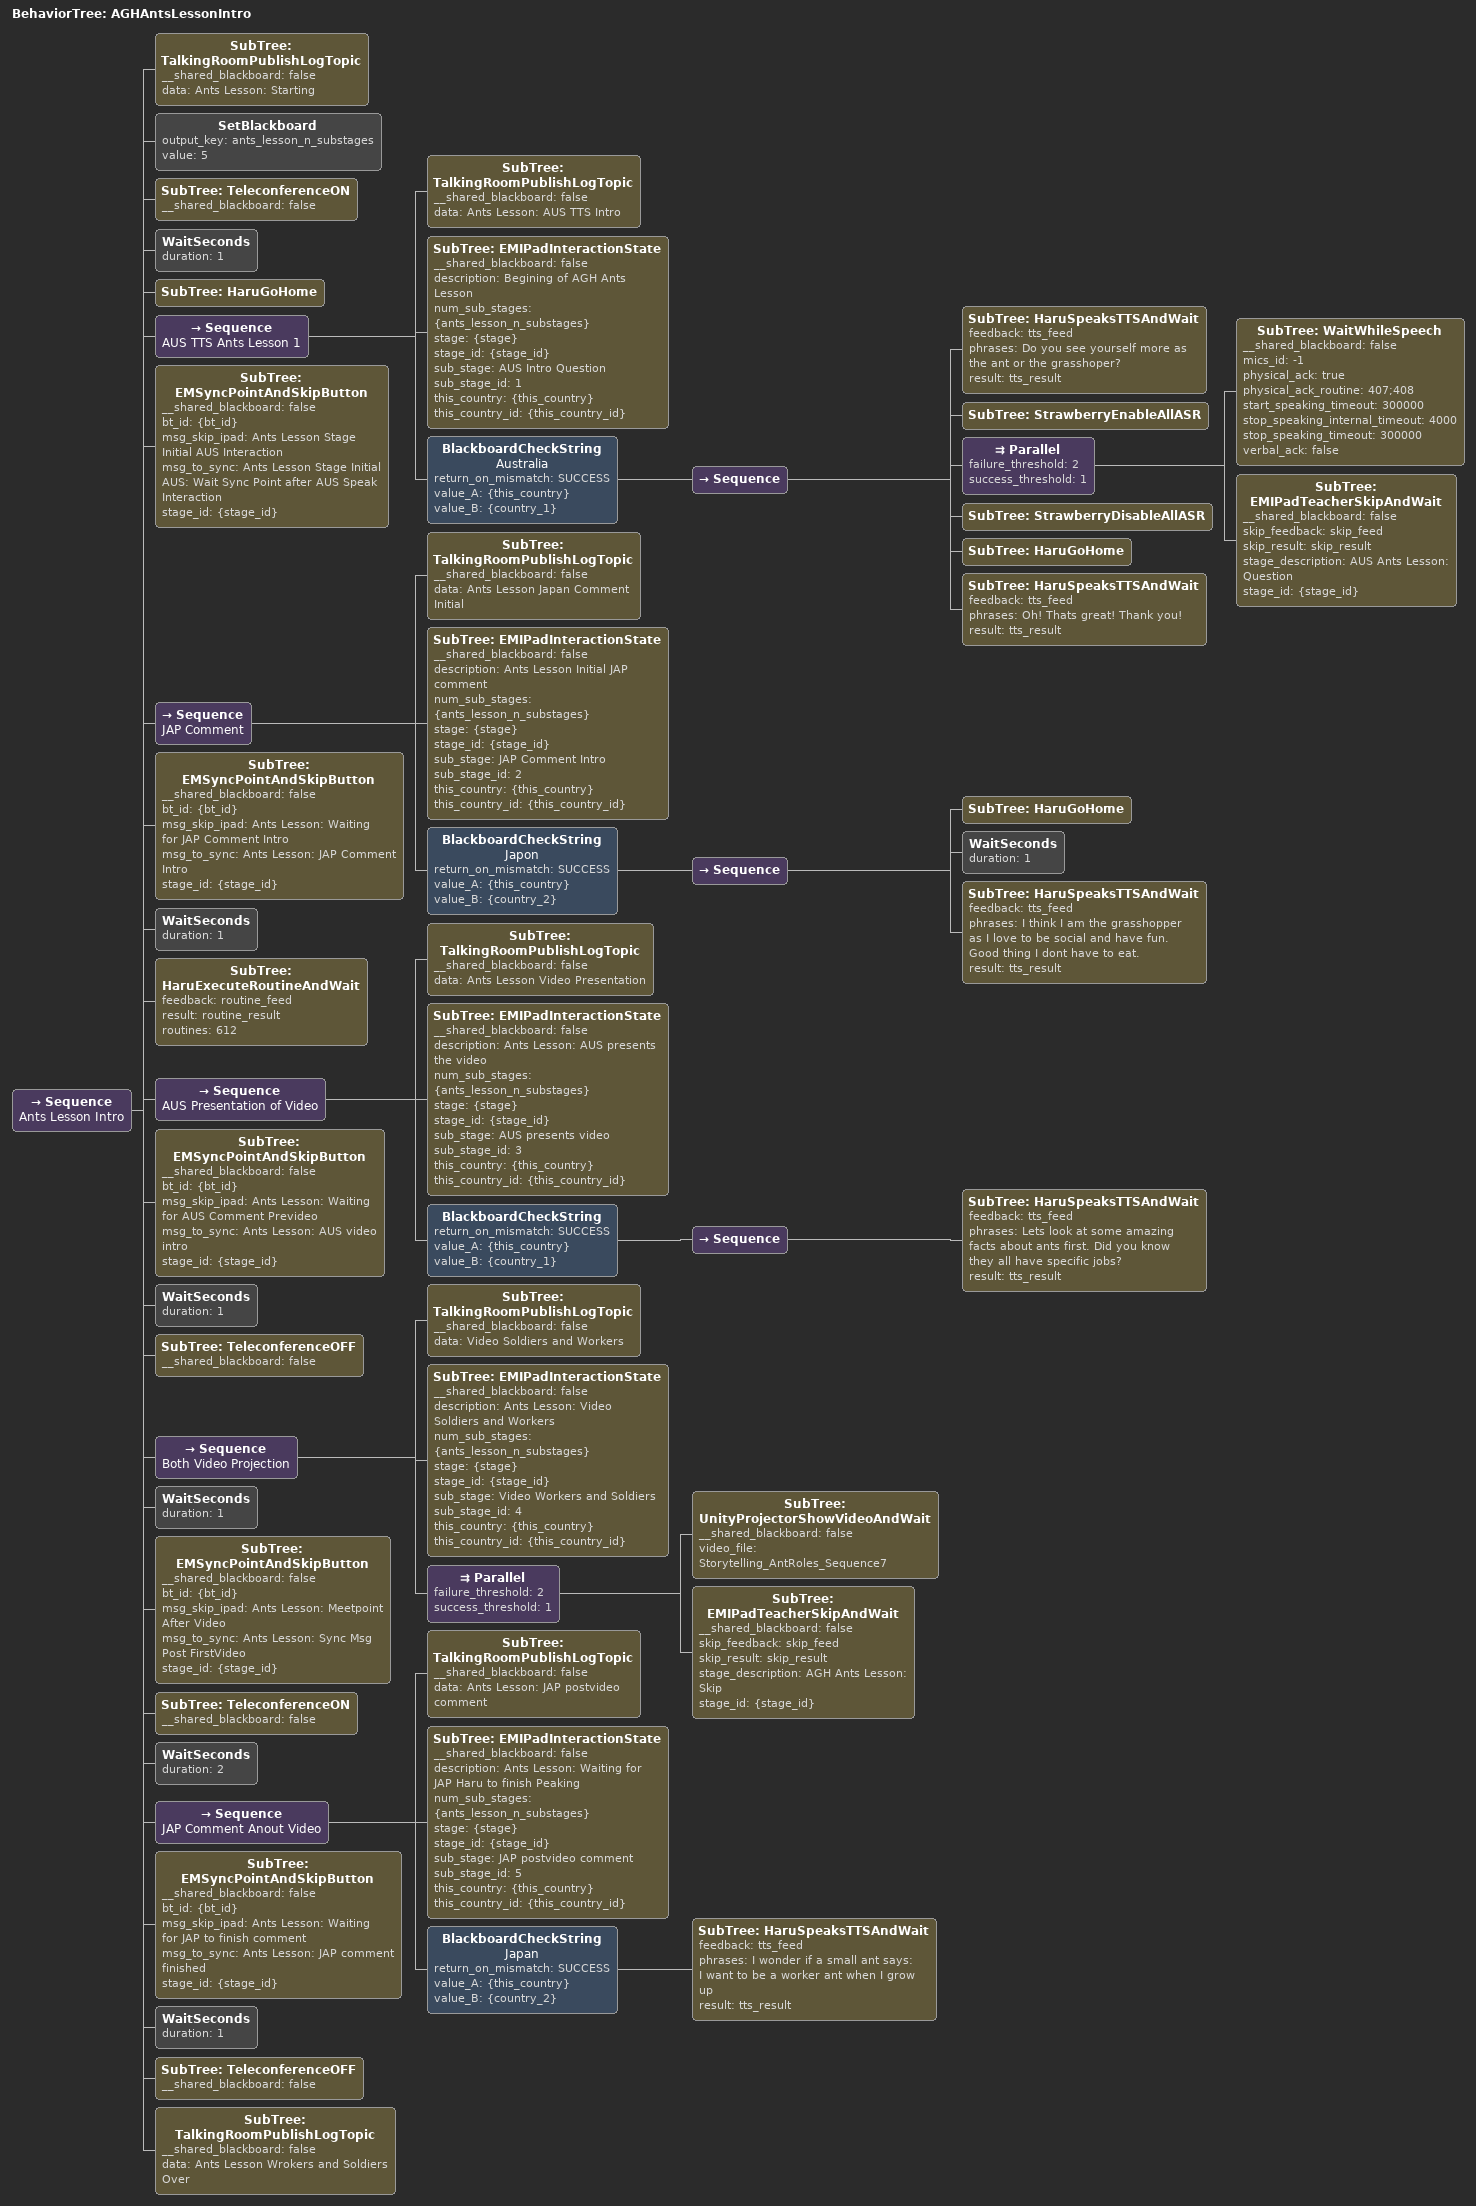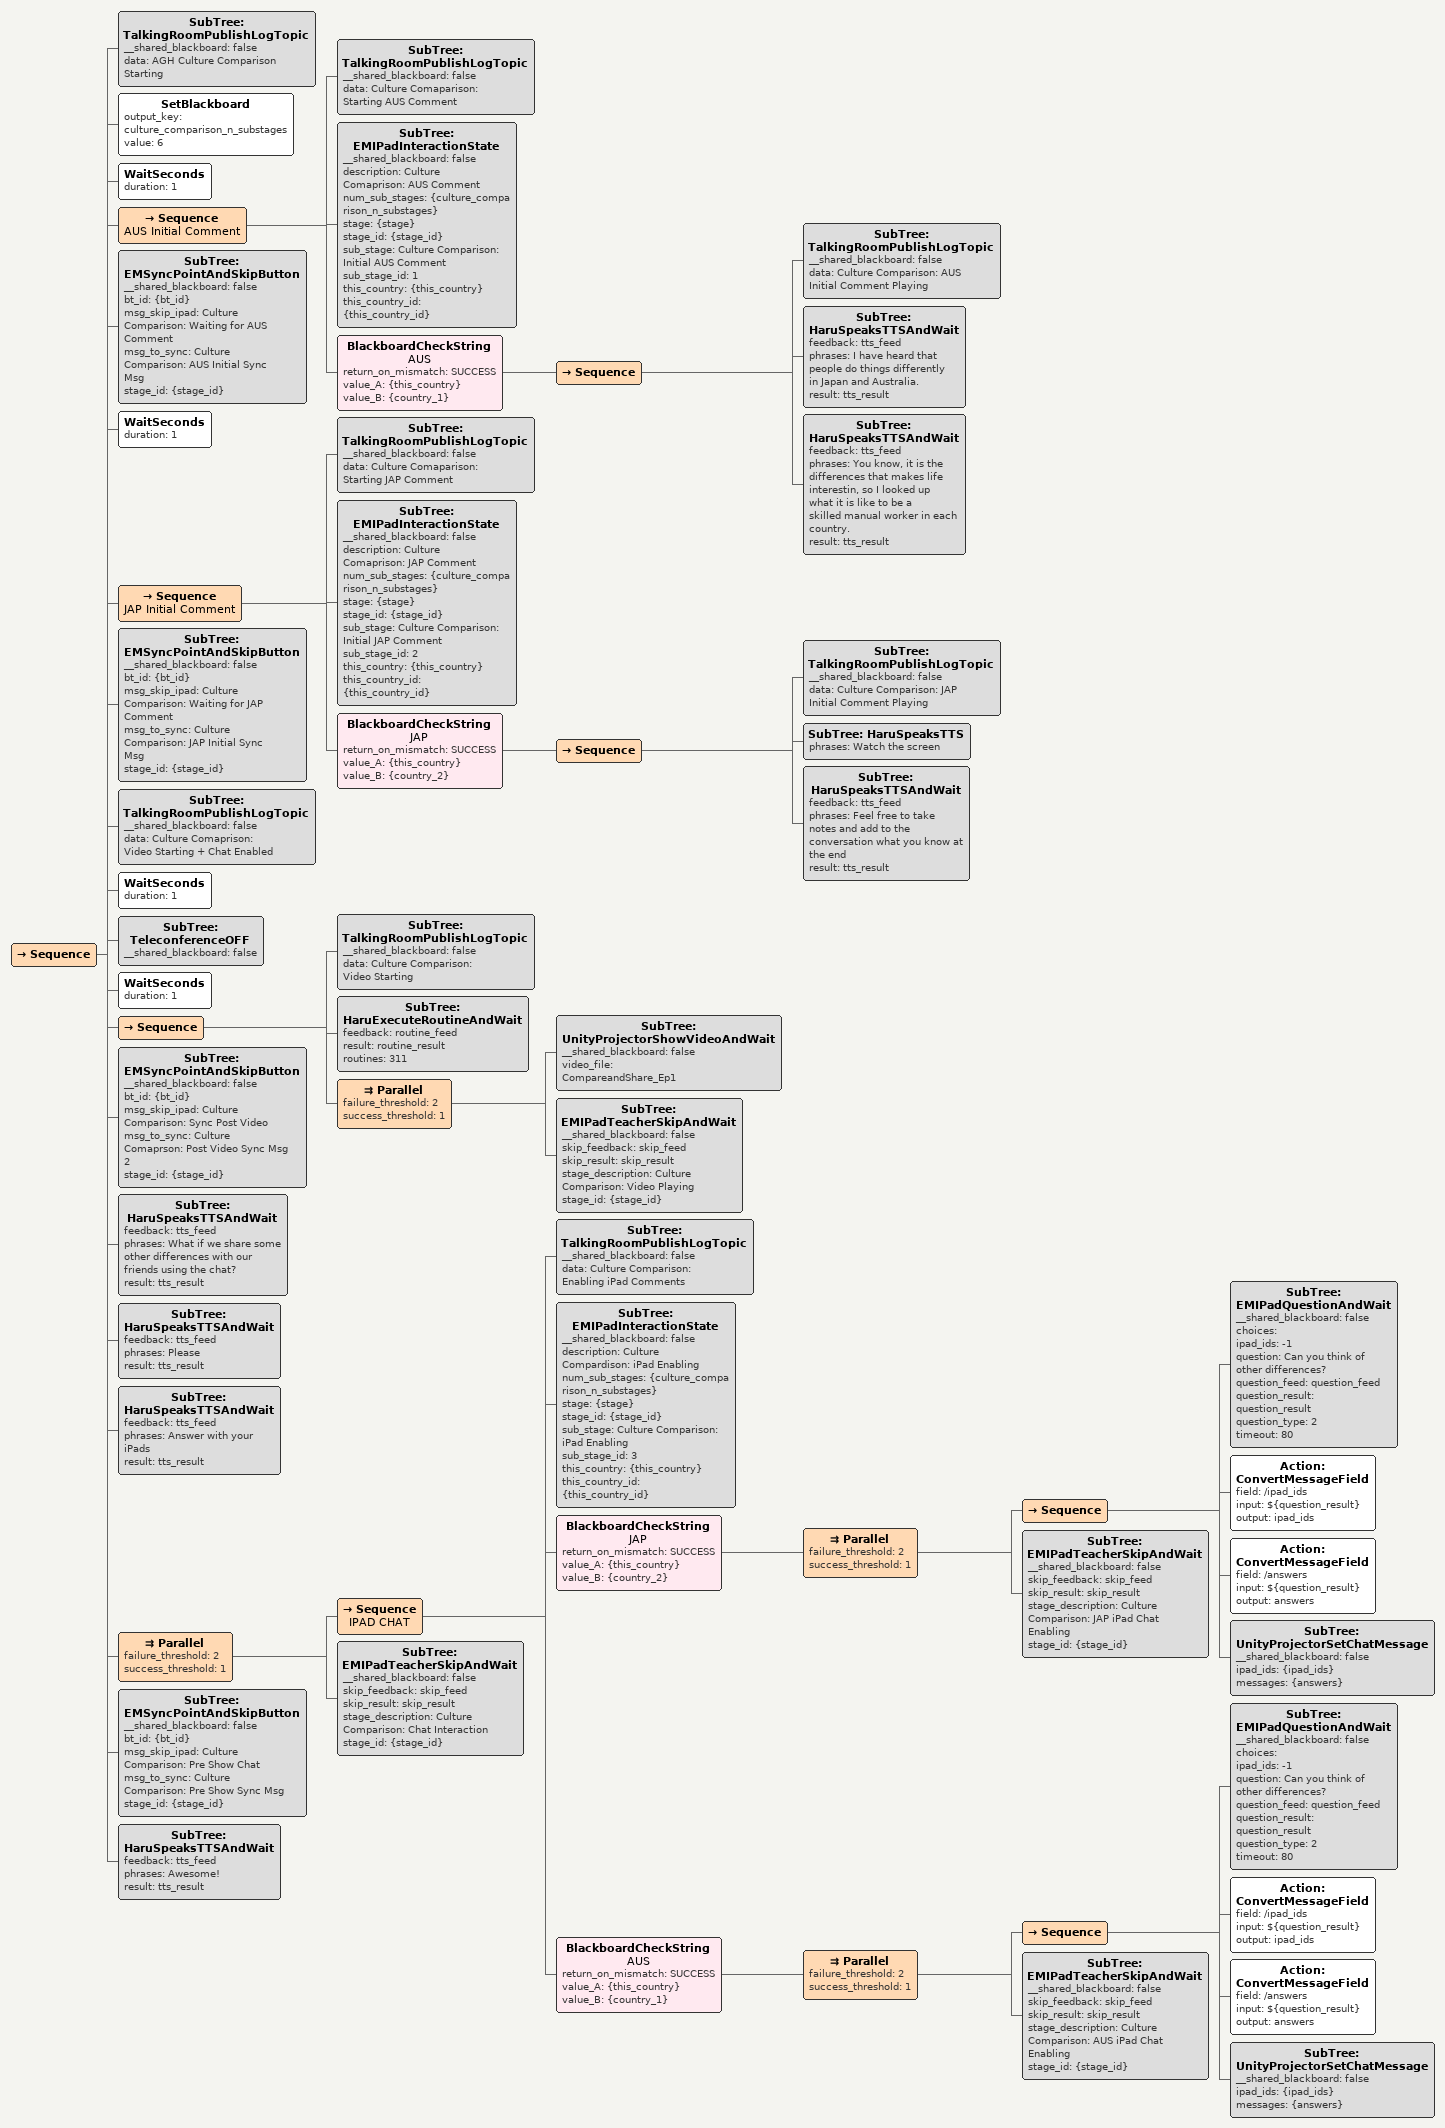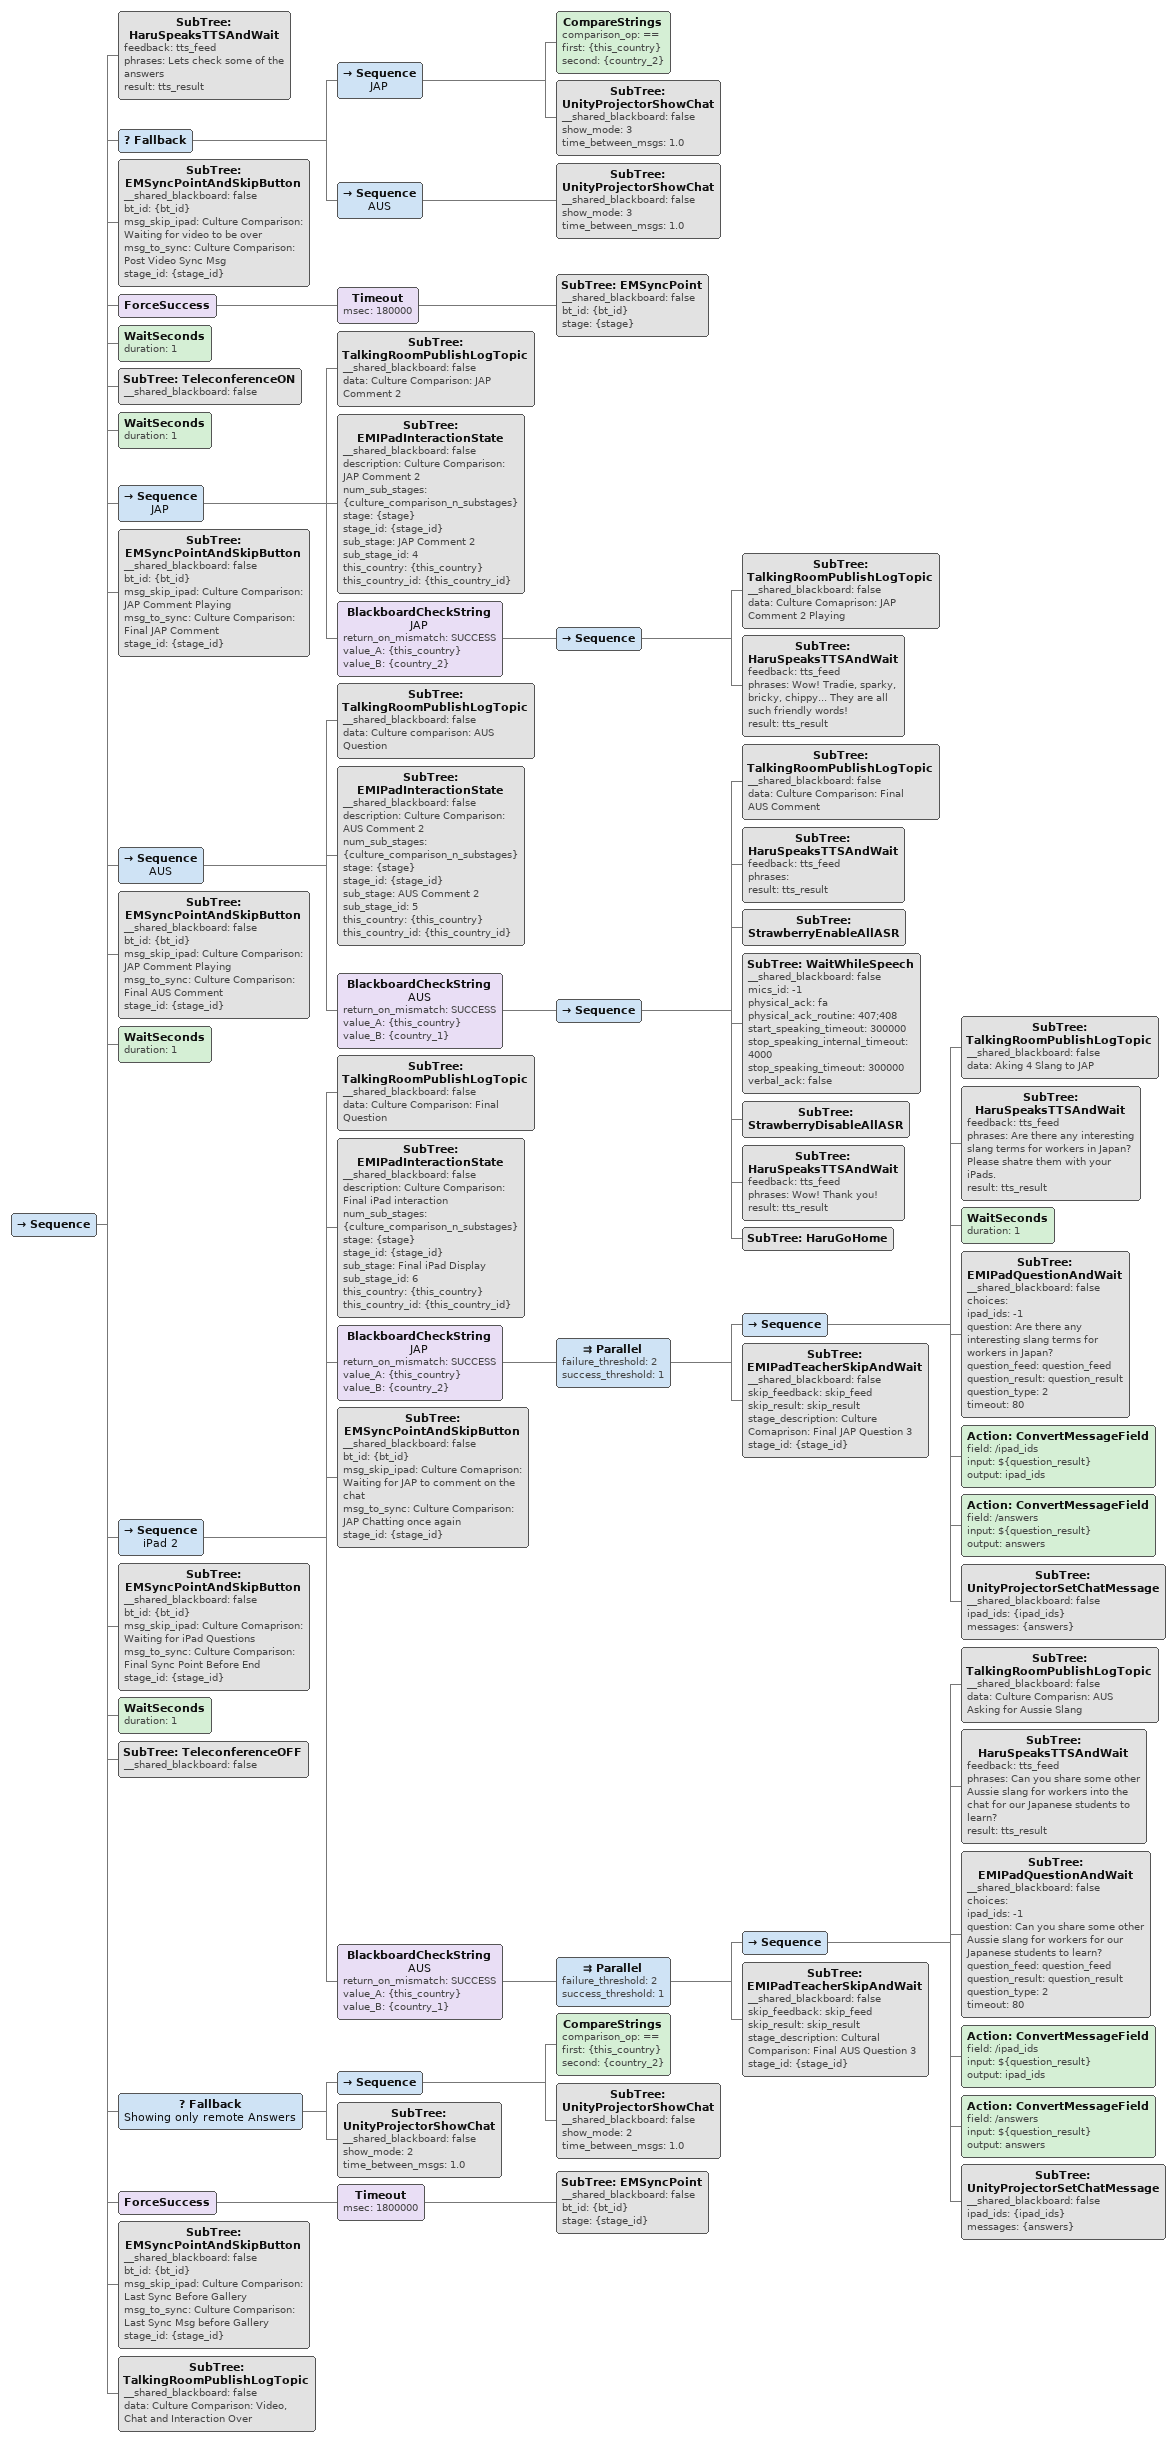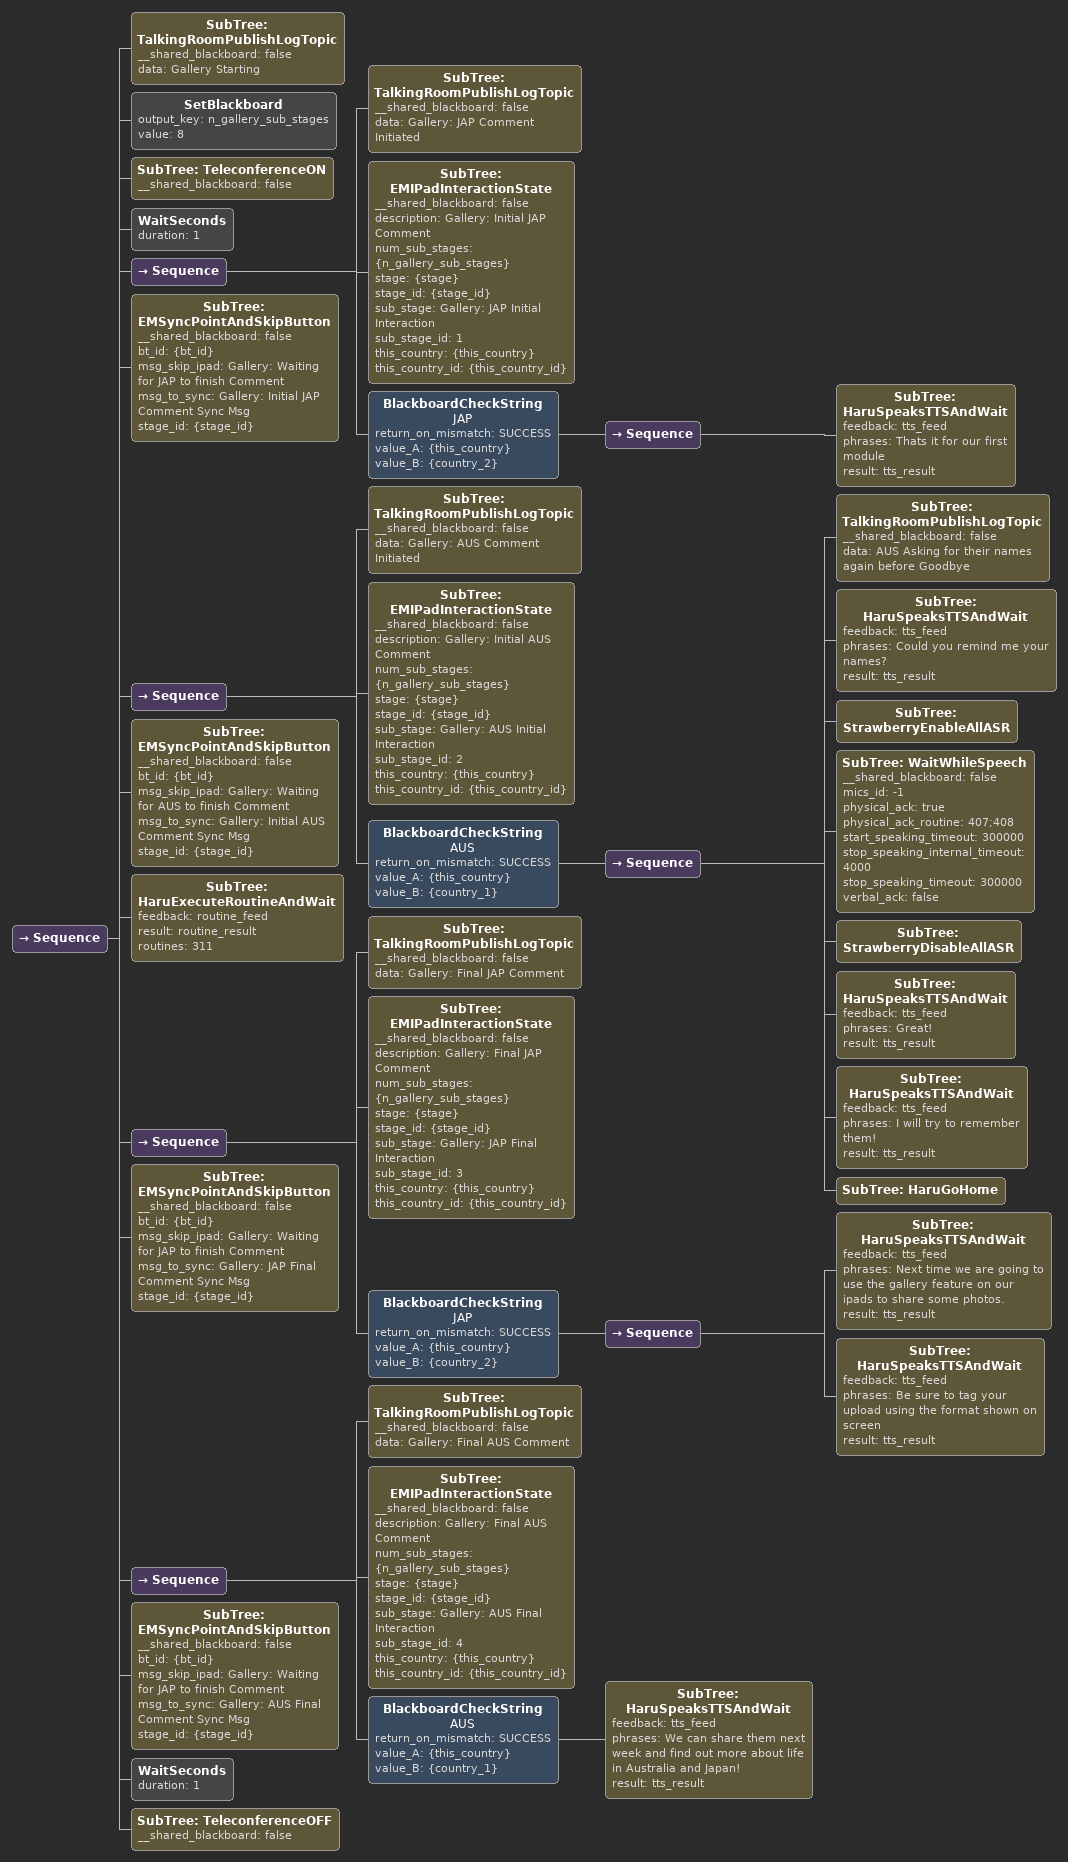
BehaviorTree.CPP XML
<BehaviorTree ID="AGHAntsLessonIntro">
        <Sequence name="Ants Lesson Intro">
            <SubTree ID="TalkingRoomPublishLogTopic" __shared_blackboard="false" data="Ants Lesson: Starting"/>
            <SetBlackboard output_key="ants_lesson_n_substages" value="5"/>
            <SubTree ID="TeleconferenceON" __shared_blackboard="false"/>
            <WaitSeconds duration="1"/>
            <SubTree ID="HaruGoHome"/>
            <Sequence name="AUS TTS Ants Lesson 1">
                <SubTree ID="TalkingRoomPublishLogTopic" __shared_blackboard="false" data="Ants Lesson: AUS TTS Intro"/>
                <SubTree ID="EMIPadInteractionState" __shared_blackboard="false" description="Begining of AGH Ants Lesson" num_sub_stages="{ants_lesson_n_substages}" stage="{stage}" stage_id="{stage_id}" sub_stage="AUS Intro Question" sub_stage_id="1" this_country="{this_country}" this_country_id="{this_country_id}"/>
                <BlackboardCheckString name="Australia" return_on_mismatch="SUCCESS" value_A="{this_country}" value_B="{country_1}">
                    <Sequence>
                        <SubTree ID="HaruSpeaksTTSAndWait" feedback="tts_feed" phrases="Do you see yourself more as the ant or the grasshoper? " result="tts_result"/>
                        <SubTree ID="StrawberryEnableAllASR"/>
                        <Parallel failure_threshold="2" success_threshold="1">
                            <SubTree ID="WaitWhileSpeech" __shared_blackboard="false" mics_id="-1" physical_ack="true" physical_ack_routine="407;408" start_speaking_timeout="300000" stop_speaking_internal_timeout="4000" stop_speaking_timeout="300000" verbal_ack="false"/>
                            <SubTree ID="EMIPadTeacherSkipAndWait" __shared_blackboard="false" skip_feedback="skip_feed" skip_result="skip_result" stage_description="AUS Ants Lesson: Question " stage_id="{stage_id}"/>
                        </Parallel>
                        <SubTree ID="StrawberryDisableAllASR"/>
                        <SubTree ID="HaruGoHome"/>
                        <SubTree ID="HaruSpeaksTTSAndWait" feedback="tts_feed" phrases="Oh! Thats great! Thank you!" result="tts_result"/>
                    </Sequence>
                </BlackboardCheckString>
            </Sequence>
            <SubTree ID="EMSyncPointAndSkipButton" __shared_blackboard="false" bt_id="{bt_id}" msg_skip_ipad="Ants Lesson Stage Initial AUS Interaction" msg_to_sync="Ants Lesson Stage Initial AUS: Wait Sync Point after AUS Speak Interaction" stage_id="{stage_id}"/>
            <Sequence name="JAP Comment">
                <SubTree ID="TalkingRoomPublishLogTopic" __shared_blackboard="false" data="Ants Lesson Japan Comment Initial"/>
                <SubTree ID="EMIPadInteractionState" __shared_blackboard="false" description="Ants Lesson Initial JAP comment" num_sub_stages="{ants_lesson_n_substages}" stage="{stage}" stage_id="{stage_id}" sub_stage="JAP Comment Intro" sub_stage_id="2" this_country="{this_country}" this_country_id="{this_country_id}"/>
                <BlackboardCheckString name="Japon" return_on_mismatch="SUCCESS" value_A="{this_country}" value_B="{country_2}">
                    <Sequence>
                        <SubTree ID="HaruGoHome"/>
                        <WaitSeconds duration="1"/>
                        <SubTree ID="HaruSpeaksTTSAndWait" feedback="tts_feed" phrases="I think I am the grasshopper
as I love to be social and
have fun. Good thing I dont
have to eat." result="tts_result"/>
                    </Sequence>
                </BlackboardCheckString>
            </Sequence>
            <SubTree ID="EMSyncPointAndSkipButton" __shared_blackboard="false" bt_id="{bt_id}" msg_skip_ipad="Ants Lesson: Waiting for JAP Comment Intro" msg_to_sync="Ants Lesson: JAP Comment Intro" stage_id="{stage_id}"/>
            <WaitSeconds duration="1"/>
            <SubTree ID="HaruExecuteRoutineAndWait" feedback="routine_feed" result="routine_result" routines="612"/>
            <Sequence name="AUS Presentation of Video">
                <SubTree ID="TalkingRoomPublishLogTopic" __shared_blackboard="false" data="Ants Lesson Video Presentation"/>
                <SubTree ID="EMIPadInteractionState" __shared_blackboard="false" description="Ants Lesson: AUS presents the video" num_sub_stages="{ants_lesson_n_substages}" stage="{stage}" stage_id="{stage_id}" sub_stage="AUS presents video" sub_stage_id="3" this_country="{this_country}" this_country_id="{this_country_id}"/>
                <BlackboardCheckString return_on_mismatch="SUCCESS" value_A="{this_country}" value_B="{country_1}">
                    <Sequence>
                        <SubTree ID="HaruSpeaksTTSAndWait" feedback="tts_feed" phrases="Lets look at some amazing
facts about ants first. Did
you know they all have
specific jobs?" result="tts_result"/>
                    </Sequence>
                </BlackboardCheckString>
            </Sequence>
            <SubTree ID="EMSyncPointAndSkipButton" __shared_blackboard="false" bt_id="{bt_id}" msg_skip_ipad="Ants Lesson: Waiting for AUS Comment Prevideo" msg_to_sync="Ants Lesson: AUS video intro" stage_id="{stage_id}"/>
            <WaitSeconds duration="1"/>
            <SubTree ID="TeleconferenceOFF" __shared_blackboard="false"/>
            <Sequence name="Both Video Projection">
                <SubTree ID="TalkingRoomPublishLogTopic" __shared_blackboard="false" data="Video Soldiers and Workers"/>
                <SubTree ID="EMIPadInteractionState" __shared_blackboard="false" description="Ants Lesson: Video Soldiers and Workers" num_sub_stages="{ants_lesson_n_substages}" stage="{stage}" stage_id="{stage_id}" sub_stage="Video Workers and Soldiers" sub_stage_id="4" this_country="{this_country}" this_country_id="{this_country_id}"/>
                <Parallel failure_threshold="2" success_threshold="1">
                    <SubTree ID="UnityProjectorShowVideoAndWait" __shared_blackboard="false" video_file="Storytelling_AntRoles_Sequence7"/>
                    <SubTree ID="EMIPadTeacherSkipAndWait" __shared_blackboard="false" skip_feedback="skip_feed" skip_result="skip_result" stage_description="AGH Ants Lesson: Skip" stage_id="{stage_id}"/>
                </Parallel>
            </Sequence>
            <WaitSeconds duration="1"/>
            <SubTree ID="EMSyncPointAndSkipButton" __shared_blackboard="false" bt_id="{bt_id}" msg_skip_ipad="Ants Lesson: Meetpoint After Video" msg_to_sync="Ants Lesson: Sync Msg Post FirstVideo" stage_id="{stage_id}"/>
            <SubTree ID="TeleconferenceON" __shared_blackboard="false"/>
            <WaitSeconds duration="2"/>
            <Sequence name="JAP Comment Anout Video">
                <SubTree ID="TalkingRoomPublishLogTopic" __shared_blackboard="false" data="Ants Lesson: JAP postvideo comment"/>
                <SubTree ID="EMIPadInteractionState" __shared_blackboard="false" description="Ants Lesson: Waiting for JAP Haru to finish Peaking" num_sub_stages="{ants_lesson_n_substages}" stage="{stage}" stage_id="{stage_id}" sub_stage="JAP postvideo comment" sub_stage_id="5" this_country="{this_country}" this_country_id="{this_country_id}"/>
                <BlackboardCheckString name="Japan" return_on_mismatch="SUCCESS" value_A="{this_country}" value_B="{country_2}">
                    <SubTree ID="HaruSpeaksTTSAndWait" feedback="tts_feed" phrases="I wonder if a small ant says: I want to be a worker ant
when I grow up" result="tts_result"/>
                </BlackboardCheckString>
            </Sequence>
            <SubTree ID="EMSyncPointAndSkipButton" __shared_blackboard="false" bt_id="{bt_id}" msg_skip_ipad="Ants Lesson: Waiting for JAP to finish comment" msg_to_sync="Ants Lesson: JAP comment finished" stage_id="{stage_id}"/>
            <WaitSeconds duration="1"/>
            <SubTree ID="TeleconferenceOFF" __shared_blackboard="false"/>
            <SubTree ID="TalkingRoomPublishLogTopic" __shared_blackboard="false" data="Ants Lesson Wrokers and Soldiers Over"/>
        </Sequence>
    </BehaviorTree>

<Sequence>
            <SubTree ID="TalkingRoomPublishLogTopic" __shared_blackboard="false" data="AGH Culture Comparison Starting"/>
            <SetBlackboard output_key="culture_comparison_n_substages" value="6"/>
            <WaitSeconds duration="1"/>
            <Sequence name="AUS Initial Comment">
                <SubTree ID="TalkingRoomPublishLogTopic" __shared_blackboard="false" data="Culture Comaparison: Starting AUS Comment"/>
                <SubTree ID="EMIPadInteractionState" __shared_blackboard="false" description="Culture Comaprison: AUS Comment" num_sub_stages="{culture_comparison_n_substages}" stage="{stage}" stage_id="{stage_id}" sub_stage="Culture Comparison: Initial AUS Comment" sub_stage_id="1" this_country="{this_country}" this_country_id="{this_country_id}"/>
                <BlackboardCheckString name="AUS" return_on_mismatch="SUCCESS" value_A="{this_country}" value_B="{country_1}">
                    <Sequence>
                        <SubTree ID="TalkingRoomPublishLogTopic" __shared_blackboard="false" data="Culture Comparison: AUS Initial Comment Playing"/>
                        <SubTree ID="HaruSpeaksTTSAndWait" feedback="tts_feed" phrases="I have heard that people do
things differently in Japan
and Australia." result="tts_result"/>
                        <SubTree ID="HaruSpeaksTTSAndWait" feedback="tts_feed" phrases="You know, it is
the differences that makes
life interestin, so I looked up what it is like
to be a skilled manual
worker in each country." result="tts_result"/>
                    </Sequence>
                </BlackboardCheckString>
            </Sequence>
            <SubTree ID="EMSyncPointAndSkipButton" __shared_blackboard="false" bt_id="{bt_id}" msg_skip_ipad="Culture Comparison: Waiting for AUS Comment " msg_to_sync="Culture Comparison: AUS Initial Sync Msg " stage_id="{stage_id}"/>
            <WaitSeconds duration="1"/>
            <Sequence name="JAP Initial Comment">
                <SubTree ID="TalkingRoomPublishLogTopic" __shared_blackboard="false" data="Culture Comaparison: Starting JAP Comment"/>
                <SubTree ID="EMIPadInteractionState" __shared_blackboard="false" description="Culture Comaprison: JAP Comment" num_sub_stages="{culture_comparison_n_substages}" stage="{stage}" stage_id="{stage_id}" sub_stage="Culture Comparison: Initial JAP Comment" sub_stage_id="2" this_country="{this_country}" this_country_id="{this_country_id}"/>
                <BlackboardCheckString name="JAP" return_on_mismatch="SUCCESS" value_A="{this_country}" value_B="{country_2}">
                    <Sequence>
                        <SubTree ID="TalkingRoomPublishLogTopic" __shared_blackboard="false" data="Culture Comparison: JAP Initial Comment Playing"/>
                        <SubTree ID="HaruSpeaksTTS" phrases="Watch the screen"/>
                        <SubTree ID="HaruSpeaksTTSAndWait" feedback="tts_feed" phrases="Feel free
to take notes and add to the
conversation what you know at the end" result="tts_result"/>
                    </Sequence>
                </BlackboardCheckString>
            </Sequence>
            <SubTree ID="EMSyncPointAndSkipButton" __shared_blackboard="false" bt_id="{bt_id}" msg_skip_ipad="Culture Comparison: Waiting for JAP Comment " msg_to_sync="Culture Comparison: JAP Initial Sync Msg " stage_id="{stage_id}"/>
            <SubTree ID="TalkingRoomPublishLogTopic" __shared_blackboard="false" data="Culture Comaprison: Video Starting + Chat Enabled"/>
            <WaitSeconds duration="1"/>
            <SubTree ID="TeleconferenceOFF" __shared_blackboard="false"/>
            <WaitSeconds duration="1"/>
            <Sequence>
                <SubTree ID="TalkingRoomPublishLogTopic" __shared_blackboard="false" data="Culture Comparison: Video Starting"/>
                <SubTree ID="HaruExecuteRoutineAndWait" feedback="routine_feed" result="routine_result" routines="311"/>
                <Parallel failure_threshold="2" success_threshold="1">
                    <SubTree ID="UnityProjectorShowVideoAndWait" __shared_blackboard="false" video_file="CompareandShare_Ep1"/>
                    <SubTree ID="EMIPadTeacherSkipAndWait" __shared_blackboard="false" skip_feedback="skip_feed" skip_result="skip_result" stage_description="Culture Comparison: Video Playing" stage_id="{stage_id}"/>
                </Parallel>
            </Sequence>
            <SubTree ID="EMSyncPointAndSkipButton" __shared_blackboard="false" bt_id="{bt_id}" msg_skip_ipad="Culture Comparison: Sync Post Video" msg_to_sync="Culture Comaprson: Post Video Sync Msg 2" stage_id="{stage_id}"/>
            <SubTree ID="HaruSpeaksTTSAndWait" feedback="tts_feed" phrases="What if we share some other differences with our friends using the chat?" result="tts_result"/>
            <SubTree ID="HaruSpeaksTTSAndWait" feedback="tts_feed" phrases="Please" result="tts_result"/>
            <SubTree ID="HaruSpeaksTTSAndWait" feedback="tts_feed" phrases="Answer with your iPads" result="tts_result"/>
            <Parallel failure_threshold="2" success_threshold="1">
                <Sequence name="IPAD CHAT">
                    <SubTree ID="TalkingRoomPublishLogTopic" __shared_blackboard="false" data="Culture Comparison: Enabling iPad Comments"/>
                    <SubTree ID="EMIPadInteractionState" __shared_blackboard="false" description="Culture Compardison: iPad Enabling" num_sub_stages="{culture_comparison_n_substages}" stage="{stage}" stage_id="{stage_id}" sub_stage="Culture Comparison: iPad Enabling" sub_stage_id="3" this_country="{this_country}" this_country_id="{this_country_id}"/>
                    <BlackboardCheckString name="JAP" return_on_mismatch="SUCCESS" value_A="{this_country}" value_B="{country_2}">
                        <Parallel failure_threshold="2" success_threshold="1">
                            <Sequence>
                                <SubTree ID="EMIPadQuestionAndWait" __shared_blackboard="false" choices="" ipad_ids="-1" question="Can you think of other differences?" question_feed="question_feed" question_result="question_result" question_type="2" timeout="80"/>
                                <Action ID="ConvertMessageField" field="/ipad_ids" input="${question_result}" output="ipad_ids"/>
                                <Action ID="ConvertMessageField" field="/answers" input="${question_result}" output="answers"/>
                                <SubTree ID="UnityProjectorSetChatMessage" __shared_blackboard="false" ipad_ids="{ipad_ids}" messages="{answers}"/>
                            </Sequence>
                            <SubTree ID="EMIPadTeacherSkipAndWait" __shared_blackboard="false" skip_feedback="skip_feed" skip_result="skip_result" stage_description="Culture Comparison: JAP iPad Chat Enabling " stage_id="{stage_id}"/>
                        </Parallel>
                    </BlackboardCheckString>
                    <BlackboardCheckString name="AUS" return_on_mismatch="SUCCESS" value_A="{this_country}" value_B="{country_1}">
                        <Parallel failure_threshold="2" success_threshold="1">
                            <Sequence>
                                <SubTree ID="EMIPadQuestionAndWait" __shared_blackboard="false" choices="" ipad_ids="-1" question="Can you think of other differences?" question_feed="question_feed" question_result="question_result" question_type="2" timeout="80"/>
                                <Action ID="ConvertMessageField" field="/ipad_ids" input="${question_result}" output="ipad_ids"/>
                                <Action ID="ConvertMessageField" field="/answers" input="${question_result}" output="answers"/>
                                <SubTree ID="UnityProjectorSetChatMessage" __shared_blackboard="false" ipad_ids="{ipad_ids}" messages="{answers}"/>
                            </Sequence>
                            <SubTree ID="EMIPadTeacherSkipAndWait" __shared_blackboard="false" skip_feedback="skip_feed" skip_result="skip_result" stage_description="Culture Comparison: AUS iPad Chat Enabling " stage_id="{stage_id}"/>
                        </Parallel>
                    </BlackboardCheckString>
                </Sequence>
                <SubTree ID="EMIPadTeacherSkipAndWait" __shared_blackboard="false" skip_feedback="skip_feed" skip_result="skip_result" stage_description="Culture Comparison: Chat Interaction " stage_id="{stage_id}"/>
            </Parallel>
            <SubTree ID="EMSyncPointAndSkipButton" __shared_blackboard="false" bt_id="{bt_id}" msg_skip_ipad="Culture Comparison: Pre Show Chat" msg_to_sync="Culture Comparison: Pre Show Sync Msg" stage_id="{stage_id}"/>
            <SubTree ID="HaruSpeaksTTSAndWait" feedback="tts_feed" phrases="Awesome!" result="tts_result"/>
        </Sequence>

<Sequence>
            <SubTree ID="HaruSpeaksTTSAndWait" feedback="tts_feed" phrases="Lets check some of the answers" result="tts_result"/>
            <Fallback>
                <Sequence name="JAP">
                    <CompareStrings comparison_op="==" first="{this_country}" second="{country_2}"/>
                    <SubTree ID="UnityProjectorShowChat" __shared_blackboard="false" show_mode="3" time_between_msgs="1.0"/>
                </Sequence>
                <Sequence name="AUS">
                    <SubTree ID="UnityProjectorShowChat" __shared_blackboard="false" show_mode="3" time_between_msgs="1.0"/>
                </Sequence>
            </Fallback>
            <SubTree ID="EMSyncPointAndSkipButton" __shared_blackboard="false" bt_id="{bt_id}" msg_skip_ipad="Culture Comparison: Waiting for video to be over" msg_to_sync="Culture Comparison: Post Video Sync Msg" stage_id="{stage_id}"/>
            <ForceSuccess>
                <Timeout msec="180000">
                    <SubTree ID="EMSyncPoint" __shared_blackboard="false" bt_id="{bt_id}" stage="{stage}"/>
                </Timeout>
            </ForceSuccess>
            <WaitSeconds duration="1"/>
            <SubTree ID="TeleconferenceON" __shared_blackboard="false"/>
            <WaitSeconds duration="1"/>
            <Sequence name="JAP">
                <SubTree ID="TalkingRoomPublishLogTopic" __shared_blackboard="false" data="Culture Comparison: JAP Comment 2"/>
                <SubTree ID="EMIPadInteractionState" __shared_blackboard="false" description="Culture Comparison: JAP Comment 2" num_sub_stages="{culture_comparison_n_substages}" stage="{stage}" stage_id="{stage_id}" sub_stage="JAP Comment 2" sub_stage_id="4" this_country="{this_country}" this_country_id="{this_country_id}"/>
                <BlackboardCheckString name="JAP" return_on_mismatch="SUCCESS" value_A="{this_country}" value_B="{country_2}">
                    <Sequence>
                        <SubTree ID="TalkingRoomPublishLogTopic" __shared_blackboard="false" data="Culture Comaprison: JAP Comment 2 Playing"/>
                        <SubTree ID="HaruSpeaksTTSAndWait" feedback="tts_feed" phrases="Wow! Tradie, sparky, bricky, chippy... They are all such 
friendly words!
" result="tts_result"/>
                    </Sequence>
                </BlackboardCheckString>
            </Sequence>
            <SubTree ID="EMSyncPointAndSkipButton" __shared_blackboard="false" bt_id="{bt_id}" msg_skip_ipad="Culture Comparison: JAP Comment Playing" msg_to_sync="Culture Comparison: Final JAP Comment" stage_id="{stage_id}"/>
            <Sequence name="AUS">
                <SubTree ID="TalkingRoomPublishLogTopic" __shared_blackboard="false" data="Culture comparison: AUS Question"/>
                <SubTree ID="EMIPadInteractionState" __shared_blackboard="false" description="Culture Comparison: AUS Comment 2" num_sub_stages="{culture_comparison_n_substages}" stage="{stage}" stage_id="{stage_id}" sub_stage="AUS Comment 2" sub_stage_id="5" this_country="{this_country}" this_country_id="{this_country_id}"/>
                <BlackboardCheckString name="AUS" return_on_mismatch="SUCCESS" value_A="{this_country}" value_B="{country_1}">
                    <Sequence>
                        <SubTree ID="TalkingRoomPublishLogTopic" __shared_blackboard="false" data="Culture Comparison: Final AUS Comment"/>
                        <SubTree ID="HaruSpeaksTTSAndWait" feedback="tts_feed" phrases="" result="tts_result"/>
                        <SubTree ID="StrawberryEnableAllASR"/>
                        <SubTree ID="WaitWhileSpeech" __shared_blackboard="false" mics_id="-1" physical_ack="fa" physical_ack_routine="407;408" start_speaking_timeout="300000" stop_speaking_internal_timeout="4000" stop_speaking_timeout="300000" verbal_ack="false"/>
                        <SubTree ID="StrawberryDisableAllASR"/>
                        <SubTree ID="HaruSpeaksTTSAndWait" feedback="tts_feed" phrases="Wow! Thank you!" result="tts_result"/>
                        <SubTree ID="HaruGoHome"/>
                    </Sequence>
                </BlackboardCheckString>
            </Sequence>
            <SubTree ID="EMSyncPointAndSkipButton" __shared_blackboard="false" bt_id="{bt_id}" msg_skip_ipad="Culture Comparison: JAP Comment Playing" msg_to_sync="Culture Comparison: Final AUS Comment" stage_id="{stage_id}"/>
            <WaitSeconds duration="1"/>
            <Sequence name="iPad 2">
                <SubTree ID="TalkingRoomPublishLogTopic" __shared_blackboard="false" data="Culture Comparison: Final Question"/>
                <SubTree ID="EMIPadInteractionState" __shared_blackboard="false" description="Culture Comparison: Final iPad interaction" num_sub_stages="{culture_comparison_n_substages}" stage="{stage}" stage_id="{stage_id}" sub_stage="Final iPad Display" sub_stage_id="6" this_country="{this_country}" this_country_id="{this_country_id}"/>
                <BlackboardCheckString name="JAP" return_on_mismatch="SUCCESS" value_A="{this_country}" value_B="{country_2}">
                    <Parallel failure_threshold="2" success_threshold="1">
                        <Sequence>
                            <SubTree ID="TalkingRoomPublishLogTopic" __shared_blackboard="false" data="Aking 4 Slang to JAP"/>
                            <SubTree ID="HaruSpeaksTTSAndWait" feedback="tts_feed" phrases="Are there any interesting slang terms for workers in Japan?
 Please shatre them with your iPads. " result="tts_result"/>
                            <WaitSeconds duration="1"/>
                            <SubTree ID="EMIPadQuestionAndWait" __shared_blackboard="false" choices="
" ipad_ids="-1" question="Are there any interesting slang terms for workers in Japan?" question_feed="question_feed" question_result="question_result" question_type="2" timeout="80"/>
                            <Action ID="ConvertMessageField" field="/ipad_ids" input="${question_result}" output="ipad_ids"/>
                            <Action ID="ConvertMessageField" field="/answers" input="${question_result}" output="answers"/>
                            <SubTree ID="UnityProjectorSetChatMessage" __shared_blackboard="false" ipad_ids="{ipad_ids}" messages="{answers}"/>
                        </Sequence>
                        <SubTree ID="EMIPadTeacherSkipAndWait" __shared_blackboard="false" skip_feedback="skip_feed" skip_result="skip_result" stage_description="Culture Comaprison: Final JAP Question 3" stage_id="{stage_id}"/>
                    </Parallel>
                </BlackboardCheckString>
                <SubTree ID="EMSyncPointAndSkipButton" __shared_blackboard="false" bt_id="{bt_id}" msg_skip_ipad="Culture Comaprison: Waiting for JAP to comment on the chat" msg_to_sync="Culture Comparison: JAP Chatting once again" stage_id="{stage_id}"/>
                <BlackboardCheckString name="AUS" return_on_mismatch="SUCCESS" value_A="{this_country}" value_B="{country_1}">
                    <Parallel failure_threshold="2" success_threshold="1">
                        <Sequence>
                            <SubTree ID="TalkingRoomPublishLogTopic" __shared_blackboard="false" data="Culture Comparisn: AUS Asking for Aussie Slang"/>
                            <SubTree ID="HaruSpeaksTTSAndWait" feedback="tts_feed" phrases="Can you share some other Aussie slang for workers into the chat for our Japanese students to learn? " result="tts_result"/>
                            <SubTree ID="EMIPadQuestionAndWait" __shared_blackboard="false" choices="" ipad_ids="-1" question="Can you share some other Aussie slang for workers for our Japanese students to learn?" question_feed="question_feed" question_result="question_result" question_type="2" timeout="80"/>
                            <Action ID="ConvertMessageField" field="/ipad_ids" input="${question_result}" output="ipad_ids"/>
                            <Action ID="ConvertMessageField" field="/answers" input="${question_result}" output="answers"/>
                            <SubTree ID="UnityProjectorSetChatMessage" __shared_blackboard="false" ipad_ids="{ipad_ids}" messages="{answers}"/>
                        </Sequence>
                        <SubTree ID="EMIPadTeacherSkipAndWait" __shared_blackboard="false" skip_feedback="skip_feed" skip_result="skip_result" stage_description="Cultural Comparison: Final AUS Question 3" stage_id="{stage_id}"/>
                    </Parallel>
                </BlackboardCheckString>
            </Sequence>
            <SubTree ID="EMSyncPointAndSkipButton" __shared_blackboard="false" bt_id="{bt_id}" msg_skip_ipad="Culture Comaprison: Waiting for iPad Questions" msg_to_sync="Culture Comparison: Final Sync Point Before End" stage_id="{stage_id}"/>
            <WaitSeconds duration="1"/>
            <SubTree ID="TeleconferenceOFF" __shared_blackboard="false"/>
            <Fallback name="Showing only remote Answers">
                <Sequence>
                    <CompareStrings comparison_op="==" first="{this_country}" second="{country_2}"/>
                    <SubTree ID="UnityProjectorShowChat" __shared_blackboard="false" show_mode="2" time_between_msgs="1.0"/>
                </Sequence>
                <SubTree ID="UnityProjectorShowChat" __shared_blackboard="false" show_mode="2" time_between_msgs="1.0"/>
            </Fallback>
            <ForceSuccess>
                <Timeout msec="1800000">
                    <SubTree ID="EMSyncPoint" __shared_blackboard="false" bt_id="{bt_id}" stage="{stage_id}"/>
                </Timeout>
            </ForceSuccess>
            <SubTree ID="EMSyncPointAndSkipButton" __shared_blackboard="false" bt_id="{bt_id}" msg_skip_ipad="Culture Comparison: Last Sync Before Gallery" msg_to_sync="Culture Comparison: Last Sync Msg before Gallery" stage_id="{stage_id}"/>
            <SubTree ID="TalkingRoomPublishLogTopic" __shared_blackboard="false" data="Culture Comparison: Video, Chat and Interaction Over"/>
        </Sequence>

<Sequence>
            <SubTree ID="TalkingRoomPublishLogTopic" __shared_blackboard="false" data="Gallery Starting"/>
            <SetBlackboard output_key="n_gallery_sub_stages" value="8"/>
            <SubTree ID="TeleconferenceON" __shared_blackboard="false"/>
            <WaitSeconds duration="1"/>
            <Sequence>
                <SubTree ID="TalkingRoomPublishLogTopic" __shared_blackboard="false" data="Gallery: JAP Comment Initiated"/>
                <SubTree ID="EMIPadInteractionState" __shared_blackboard="false" description="Gallery: Initial JAP Comment" num_sub_stages="{n_gallery_sub_stages}" stage="{stage}" stage_id="{stage_id}" sub_stage="Gallery: JAP Initial Interaction" sub_stage_id="1" this_country="{this_country}" this_country_id="{this_country_id}"/>
                <BlackboardCheckString name="JAP" return_on_mismatch="SUCCESS" value_A="{this_country}" value_B="{country_2}">
                    <Sequence>
                        <SubTree ID="HaruSpeaksTTSAndWait" feedback="tts_feed" phrases="Thats it for our first module" result="tts_result"/>
                    </Sequence>
                </BlackboardCheckString>
            </Sequence>
            <SubTree ID="EMSyncPointAndSkipButton" __shared_blackboard="false" bt_id="{bt_id}" msg_skip_ipad="Gallery: Waiting for JAP to finish Comment" msg_to_sync="Gallery: Initial JAP Comment Sync Msg" stage_id="{stage_id}"/>
            <Sequence>
                <SubTree ID="TalkingRoomPublishLogTopic" __shared_blackboard="false" data="Gallery: AUS Comment Initiated"/>
                <SubTree ID="EMIPadInteractionState" __shared_blackboard="false" description="Gallery: Initial AUS Comment" num_sub_stages="{n_gallery_sub_stages}" stage="{stage}" stage_id="{stage_id}" sub_stage="Gallery: AUS Initial Interaction" sub_stage_id="2" this_country="{this_country}" this_country_id="{this_country_id}"/>
                <BlackboardCheckString name="AUS" return_on_mismatch="SUCCESS" value_A="{this_country}" value_B="{country_1}">
                    <Sequence>
                        <SubTree ID="TalkingRoomPublishLogTopic" __shared_blackboard="false" data="AUS Asking for their names again before Goodbye"/>
                        <SubTree ID="HaruSpeaksTTSAndWait" feedback="tts_feed" phrases="Could you remind me your names?" result="tts_result"/>
                        <SubTree ID="StrawberryEnableAllASR"/>
                        <SubTree ID="WaitWhileSpeech" __shared_blackboard="false" mics_id="-1" physical_ack="true" physical_ack_routine="407;408" start_speaking_timeout="300000" stop_speaking_internal_timeout="4000" stop_speaking_timeout="300000" verbal_ack="false"/>
                        <SubTree ID="StrawberryDisableAllASR"/>
                        <SubTree ID="HaruSpeaksTTSAndWait" feedback="tts_feed" phrases="Great!" result="tts_result"/>
                        <SubTree ID="HaruSpeaksTTSAndWait" feedback="tts_feed" phrases="I will try to remember them!" result="tts_result"/>
                        <SubTree ID="HaruGoHome"/>
                    </Sequence>
                </BlackboardCheckString>
            </Sequence>
            <SubTree ID="EMSyncPointAndSkipButton" __shared_blackboard="false" bt_id="{bt_id}" msg_skip_ipad="Gallery: Waiting for AUS to finish Comment" msg_to_sync="Gallery: Initial AUS Comment Sync Msg" stage_id="{stage_id}"/>
            <SubTree ID="HaruExecuteRoutineAndWait" feedback="routine_feed" result="routine_result" routines="311"/>
            <Sequence>
                <SubTree ID="TalkingRoomPublishLogTopic" __shared_blackboard="false" data="Gallery: Final JAP Comment"/>
                <SubTree ID="EMIPadInteractionState" __shared_blackboard="false" description="Gallery: Final JAP Comment" num_sub_stages="{n_gallery_sub_stages}" stage="{stage}" stage_id="{stage_id}" sub_stage="Gallery: JAP Final Interaction" sub_stage_id="3" this_country="{this_country}" this_country_id="{this_country_id}"/>
                <BlackboardCheckString name="JAP" return_on_mismatch="SUCCESS" value_A="{this_country}" value_B="{country_2}">
                    <Sequence>
                        <SubTree ID="HaruSpeaksTTSAndWait" feedback="tts_feed" phrases="Next time we are going to use
the gallery feature on our
ipads to share some photos." result="tts_result"/>
                        <SubTree ID="HaruSpeaksTTSAndWait" feedback="tts_feed" phrases="Be sure to tag your upload
using the format shown on
screen" result="tts_result"/>
                    </Sequence>
                </BlackboardCheckString>
            </Sequence>
            <SubTree ID="EMSyncPointAndSkipButton" __shared_blackboard="false" bt_id="{bt_id}" msg_skip_ipad="Gallery: Waiting for JAP to finish Comment" msg_to_sync="Gallery: JAP Final Comment Sync Msg" stage_id="{stage_id}"/>
            <Sequence>
                <SubTree ID="TalkingRoomPublishLogTopic" __shared_blackboard="false" data="Gallery: Final AUS Comment"/>
                <SubTree ID="EMIPadInteractionState" __shared_blackboard="false" description="Gallery: Final AUS Comment" num_sub_stages="{n_gallery_sub_stages}" stage="{stage}" stage_id="{stage_id}" sub_stage="Gallery: AUS Final Interaction" sub_stage_id="4" this_country="{this_country}" this_country_id="{this_country_id}"/>
                <BlackboardCheckString name="AUS" return_on_mismatch="SUCCESS" value_A="{this_country}" value_B="{country_1}">
                    <SubTree ID="HaruSpeaksTTSAndWait" feedback="tts_feed" phrases="We can share them next
week and find out more
about life in Australia and
Japan!" result="tts_result"/>
                </BlackboardCheckString>
            </Sequence>
            <SubTree ID="EMSyncPointAndSkipButton" __shared_blackboard="false" bt_id="{bt_id}" msg_skip_ipad="Gallery: Waiting for JAP to finish Comment" msg_to_sync="Gallery: AUS Final Comment Sync Msg" stage_id="{stage_id}"/>
            <WaitSeconds duration="1"/>
            <SubTree ID="TeleconferenceOFF" __shared_blackboard="false"/>
        </Sequence>
